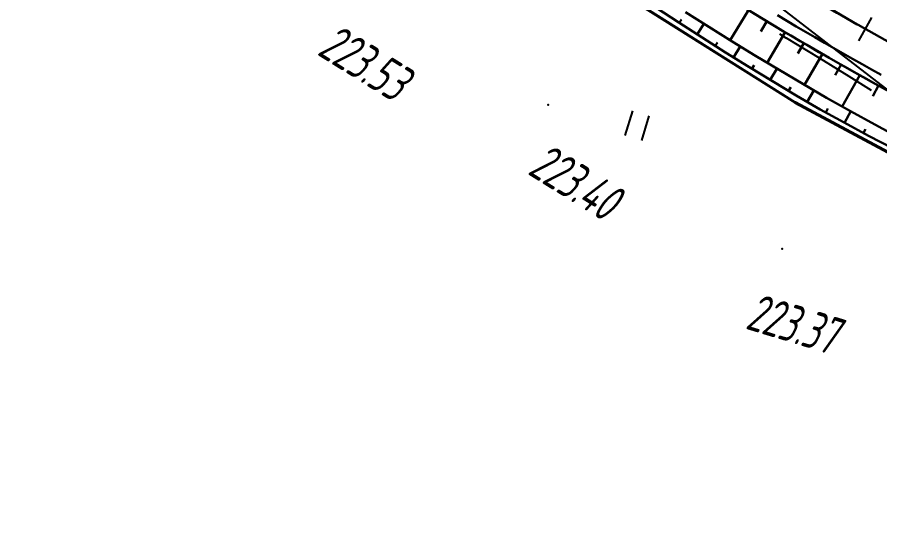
# Model space of a CAD drawing. Header units: millimetres. Extents: x -1799 to 6962, y -1020 to 4121.
# Drawn here: x -524.3 to -444, y 3321.1 to 3369.6 of the extents above; entities that cross this region are included whole.
import ezdxf

# ---------------------------------------------------------------- set-up
doc = ezdxf.new("R2010")
doc.units = ezdxf.units.MM
doc.linetypes.add('CONTI', pattern=[0])
doc.linetypes.add('STROT', pattern=[1.7, 0.5, -1.2])
for name, color, linetype, lineweight in [('10', 1, 'Continuous', 35), ('КОПИЯ_ОСЬ_13_ОТКОСЫ', 7, 'Continuous', 30), ('КОПИЯ_ОСЬ_ГРАНИЦЫ_ПОЛОС', 7, 'Continuous', 30), ('ОСЬ_ВЕРХ_ПОКРЫТИЯ_ГРАНИЦЫ_ПОЛОС', 7, 'Continuous', 30), ('ОСЬ_ВЕРХ_ПОКРЫТИЯ_ОСЬ', 1, 'Continuous', 30)]:
    doc.layers.add(name, color=color, linetype=linetype, lineweight=lineweight)
for name, color, linetype in [('_Ростелеком', 6, 'Continuous'), ('PI_OTDEFAULT', 172, 'CONTI'), ('PI_TTDEFAULT', 5, 'CONTI'), ('SIT_LDEFAULT', 7, 'CONTI'), ('ZAPSKDEFAULT', 7, 'CONTI'), ('КОПИЯ_ОСЬ_ТАНГЕНСЫ', 1, 'Continuous'), ('ОСЬ_ВЕРХ_ПОКРЫТИЯ_ПИКЕТЫ', 1, 'Continuous'), ('ОСЬ_ВЕРХ_ПОКРЫТИЯ_ТАНГЕНСЫ', 1, 'Continuous'), ('разметка', 7, 'Continuous')]:
    doc.layers.add(name, color=color, linetype=linetype)
doc.styles.add('eskd', font='spds.shx', dxfattribs={"width": 1.2, "oblique": 15})
doc.styles.add('STYLE1', font='romand.shx', dxfattribs={"width": 0.9})
doc.linetypes.add('кабель_связи_проект.', pattern='A,10,-1,["/",STYLE1,S=3,R=0,X=0,Y=-1.5],-4.1', length=15.1)

# ---------------------------------------------------------------- blocks, each defined once
blk = doc.blocks.new('BL_2011')
at = {"color": 0}
for p, q in [((0, 0), (0, 2.4)), ((1.6, 0), (1.6, 2.4))]:
    blk.add_line(p, q, dxfattribs=at)

msp = doc.modelspace()

# ---------------------------------------------------------------- linework, layer by layer
at = {"layer": '10'}
msp.add_lwpolyline([(-292.8940356235744, 3314.103480735247), (-344.7340356234254, 3319.753480734688), (-352.2740356234626, 3320.573480734986), (-411.164035623593, 3343.133480735508), (-413.7040356236303, 3334.31348073521), (-420.2240356236489, 3338.423480734614), (-418.4240356233695, 3343.833480734763), (-451.844035623295, 3361.683480735322), (-499.7340356234254, 3391.903480735061), (-538.6840356236116, 3423.593480734539), (-636.5140356236861, 3515.243480734912), (-636.5140356236861, 3515.243480734912), (-707.1340356233322, 3591.213480734651), (-744.2240356236489, 3631.303480735433), (-771.1140356233136, 3652.853480735247), (-773.6540356233509, 3647.183480735322), (-777.2440356236675, 3649.833480734763)], dxfattribs=at)
at = {"layer": '_Ростелеком', "linetype": 'кабель_связи_проект.', "lineweight": 40, "ltscale": 0.25}
msp.add_lwpolyline([(-948.5302202035, 3678.474030340475), (-823.7066648495584, 3672.227009011817), (-802.844035623586, 3667.693480735098), (-774.3940356235744, 3654.573480734986), (-771.1140356126616, 3652.853480759461), (-744.0636659028733, 3631.703854776372), (-653.9126219108202, 3534.93125794587), (-613.1441600457092, 3493.635323407513), (-571.1658693935515, 3454.304877544207), (-538.3675685734397, 3423.835414310371), (-499.7591154330203, 3392.664116248873), (-473.8565671725864, 3375.57403624655), (-451.8440356216943, 3361.68348073439), (-428.9018793791383, 3349.429815595423), (-411.164035623593, 3343.133480735508), (-385.1098188510132, 3333.152446087835), (-352.0277874414078, 3321.936123875354), (-297.633610854673, 3315.250894390431)], dxfattribs=at)
at = {"layer": 'PI_TTDEFAULT', "color": 5}
for p in [(-474.838299623565, 3361.469216735487, 223.396), (-453.0582996235953, 3348.099213735585, 223.37)]:
    msp.add_point(p, dxfattribs=at)
at = {"layer": 'SIT_LDEFAULT', "color": 7}
for p, q in [((-453.298299623586, 3368.079216734891), (-452.6982996235511, 3367.70921473523)), ((-452.6882996236, 3367.719216735487), (-449.6082996235837, 3365.839211735328)), ((-449.6082996235837, 3365.839211735328), (-446.8282996235557, 3364.139214735863)), ((-446.8282996235557, 3364.139214735863), (-444.7582996235487, 3362.859215734911))]:
    msp.add_line(p, q, dxfattribs=at)
at = {"layer": 'КОПИЯ_ОСЬ_13_ОТКОСЫ'}
for points in [[(-456.9889528114199, 3370.78022063562), (-454.9220582801699, 3369.521675713745), (-452.8451539832949, 3368.279610284058), (-450.7584840614199, 3367.05414641687), (-448.6620485145449, 3365.845284112183), (-446.5560914832949, 3364.653145440308), (-444.4407350379824, 3363.477852471558), (-442.3161012489199, 3362.319344170776)], [(-464.8118170727885, 3370.538075851661), (-462.6618231763041, 3369.128774093849), (-460.5002020825541, 3367.737386154396), (-458.3271063794291, 3366.364034103614), (-456.1426276196635, 3365.008778976661), (-453.9469794263041, 3363.671742843849), (-451.7402838696635, 3362.353017257911), (-449.5226935376322, 3361.052693771583), (-447.2650336255228, 3359.823140548927), (-444.9972113598978, 3358.612386154396), (-442.7193793286478, 3357.420552658302)], [(-462.0473517407572, 3370.102010177833), (-459.8850592602885, 3368.730275558692), (-457.7114752759135, 3367.376576828224), (-455.5266608227885, 3366.040975021583), (-453.3308600415385, 3364.723592209083), (-451.1241644848978, 3363.424519943458), (-448.9067267407572, 3362.143849777442), (-446.673999689976, 3360.888722824317), (-444.4308966626322, 3359.652211593849), (-442.1776007641947, 3358.434407638771)], [(-462.0473024207949, 3370.10199797937), (-459.8850709754824, 3368.730293877808), (-457.7114869911074, 3367.376595147339), (-455.5266725379824, 3366.04096282312), (-453.3308717567324, 3364.72358001062), (-451.1242067176699, 3363.424507744995), (-448.9067994911074, 3362.143807061401), (-446.6740114051699, 3360.888741143433), (-444.4308473426699, 3359.652229912964), (-442.1775514442324, 3358.434395440308)], [(-456.1825563270449, 3370.286446221558), (-457.8903199989199, 3367.487068780151)], [(-462.6376837720072, 3369.113088058692), (-462.431079768101, 3369.431203293067)], [(-460.9568671216166, 3368.029195236427), (-460.3289679516947, 3369.009847091896)], [(-454.4717408973574, 3369.25043547937), (-455.0348512489199, 3368.313606866089)], [(-452.7542116004824, 3368.225716241089), (-454.4369508582949, 3365.384102471558)], [(-459.2690619458353, 3366.95622770713), (-459.0618781079447, 3367.284444259864)], [(-457.5743597973978, 3365.894154953224), (-456.945239924351, 3366.905324386817)], [(-451.0299684364199, 3367.21234954187), (-451.5846559364199, 3366.261421807495)], [(-449.2991334754824, 3366.210274346558), (-450.9559938270449, 3363.326546319214)], [(-455.8727911938822, 3364.843099045021), (-455.6652716626322, 3365.181508468849)], [(-447.5617067176699, 3365.219612725464), (-448.1076051551699, 3364.254768975464)], [(-454.164478205601, 3363.803090500099), (-453.5348090161478, 3364.844930099708)], [(-445.8178102332949, 3364.240425713745), (-447.4452516395449, 3361.319527276245)], [(-452.4494818677103, 3362.774129318458), (-452.2418402661478, 3363.122762130958)], [(-450.7278632153666, 3361.756276535255), (-450.0983466138041, 3362.828999923927)], [(-444.0675660926699, 3363.272713311401), (-444.6035768348574, 3362.295540459839)], [(-448.9927557934916, 3360.76189176963), (-448.7936591138041, 3361.125539230567)], [(-447.2353705395853, 3359.807149337989), (-446.6573065747416, 3360.879414962989)], [(-445.4718207348978, 3358.863789962989), (-445.2814520825541, 3359.222463058692)]]:
    msp.add_lwpolyline(points, dxfattribs=at)
at = {"layer": 'КОПИЯ_ОСЬ_ГРАНИЦЫ_ПОЛОС'}
msp.add_lwpolyline([(-455.7166650648196, 3370.000037935947), (-454.8505020176435, 3369.47556750608), (-453.9825968516725, 3368.953985031148), (-453.1129591960835, 3368.435296296527), (-452.2415986987089, 3367.919507057791), (-451.3685250265899, 3367.406623037917), (-450.4937478665288, 3366.896649926354), (-449.6172769250024, 3366.389593379957), (-448.7391219229812, 3365.88545902205), (-447.8592926049514, 3365.384252453608), (-446.9777987327452, 3364.885979227175), (-446.0946500841146, 3364.390644874808), (-445.2098564592216, 3363.898254891311), (-444.3234276734202, 3363.408814738889), (-443.4353735613604, 3362.922329849948)], dxfattribs=at)
at = {"layer": 'КОПИЯ_ОСЬ_ТАНГЕНСЫ'}
msp.add_line((-578.3882996241355, 3467.279214735528), (-395.2782996241494, 3325.809214735788), dxfattribs=at)
at = {"layer": 'ОСЬ_ВЕРХ_ПОКРЫТИЯ_ГРАНИЦЫ_ПОЛОС', "linetype": 'Continuous', "lineweight": 30}
for points in [[(-443.4351376168688, 3362.922201107641), (-444.3231921600727, 3363.408685212408), (-445.2096213789682, 3363.898124580656), (-446.0944154387889, 3364.390513781843), (-446.9775645257523, 3364.885847351899), (-447.859058839842, 3365.384119800677), (-448.7388885995224, 3365.885325594259), (-449.6170440466576, 3366.389459170786), (-450.4935154377508, 3366.896514943254), (-451.3682930482519, 3367.406487281819), (-452.2413671740414, 3367.919370530558), (-453.1127281277059, 3368.43515899909), (-453.9823662414765, 3368.953846964439), (-454.8502718688305, 3369.475428672892), (-455.7164353793396, 3369.999898336281)], [(-443.8412888905932, 3364.284911217553), (-444.7248022197364, 3364.772740586114), (-445.606685769415, 3365.263510083233), (-446.486929755707, 3365.757214264398), (-447.3655244126476, 3366.253847656225), (-448.2424599927526, 3366.753404744354), (-449.1177267668736, 3367.255879985553), (-449.9913150242555, 3367.761267808651), (-450.8632150730609, 3368.269562604291), (-451.7334172398459, 3368.780758734246), (-452.6019118704044, 3369.294850528625), (-453.4686893289527, 3369.811832281214)]]:
    msp.add_lwpolyline(points, dxfattribs=at)
at = {"layer": 'ОСЬ_ВЕРХ_ПОКРЫТИЯ_ОСЬ'}
msp.add_lwpolyline([(-469.1451880489385, 3383.510186199484, 0.122052785526), (-334.3334549109477, 3332.010778702249)], format="xyb", dxfattribs=at)
at = {"layer": 'ОСЬ_ВЕРХ_ПОКРЫТИЯ_ПИКЕТЫ'}
msp.add_line((-445.9149513907814, 3367.443702055526), (-444.6859874841375, 3369.620775254828), dxfattribs=at)
at = {"layer": 'ОСЬ_ВЕРХ_ПОКРЫТИЯ_ТАНГЕНСЫ'}
msp.add_line((-578.3882996241355, 3467.279214735528), (-395.2782996241494, 3325.809214735788), dxfattribs=at)
at = {"layer": 'разметка', "linetype": 'STROT', "lineweight": 30, "ltscale": 7}
msp.add_lwpolyline([(-644.7124232890401, 3539.457382372965), (-644.7124232894766, 3539.457382372034, 0.01084846444656764), (-599.217755925978, 3492.376214609866, 0.02603899819469037), (-521.3010764214469, 3423.363421098714, 0.004470650870625068), (-497.6532553043126, 3404.903666046833, 0.01259738339602268), (-469.1451880489385, 3383.510186199484, 0.1220527855261428), (-334.3334549109477, 3332.010778702249, 0.03627877827300437), (-244.4451578576318, 3330.033961519052), (-14.07161898488084, 3336.486587619794, -0.03749816416396387), (75.81667809774262, 3334.509770435666, -0.07973606733668659), (167.1628230187725, 3308.130665528041, -0.03749886606686302), (244.2665668807549, 3261.883219469723), (343.3399153141745, 3195.509520385799, 0.03749816413622008), (420.4436605408646, 3149.262073411991, 0.02327905670116825), (446.2272231371699, 3138.551346660045, 0.0374642772226293), (533.4049961790824, 3116.554754916963), (1022.921176643324, 3018.766647502233), (1022.921176643207, 3018.766647502233)], format="xyb", dxfattribs=at)

# ---------------------------------------------------------------- block references
at = {"layer": 'ZAPSKDEFAULT', "color": 7, "rotation": 342.9999999999999}
msp.add_blockref('BL_2011', (-467.6482996235627, 3358.639214735863), dxfattribs=at)

# ---------------------------------------------------------------- texts
at = {"layer": 'PI_OTDEFAULT', "color": 172, "style": 'eskd', "oblique": 10, "width": 0.8}
for s, rotation, p in [('223.53', 328, (-496.4382996236, 3366.20921473523)), ('223.40', 328, (-476.8482996235743, 3355.109215734911)), ('223.37', 342.9999999999999, (-456.5682996236046, 3340.689217735467))]:
    msp.add_text(s, height=3.5, rotation=rotation, dxfattribs=at).set_placement(p)

doc.saveas('drawing.dxf')
